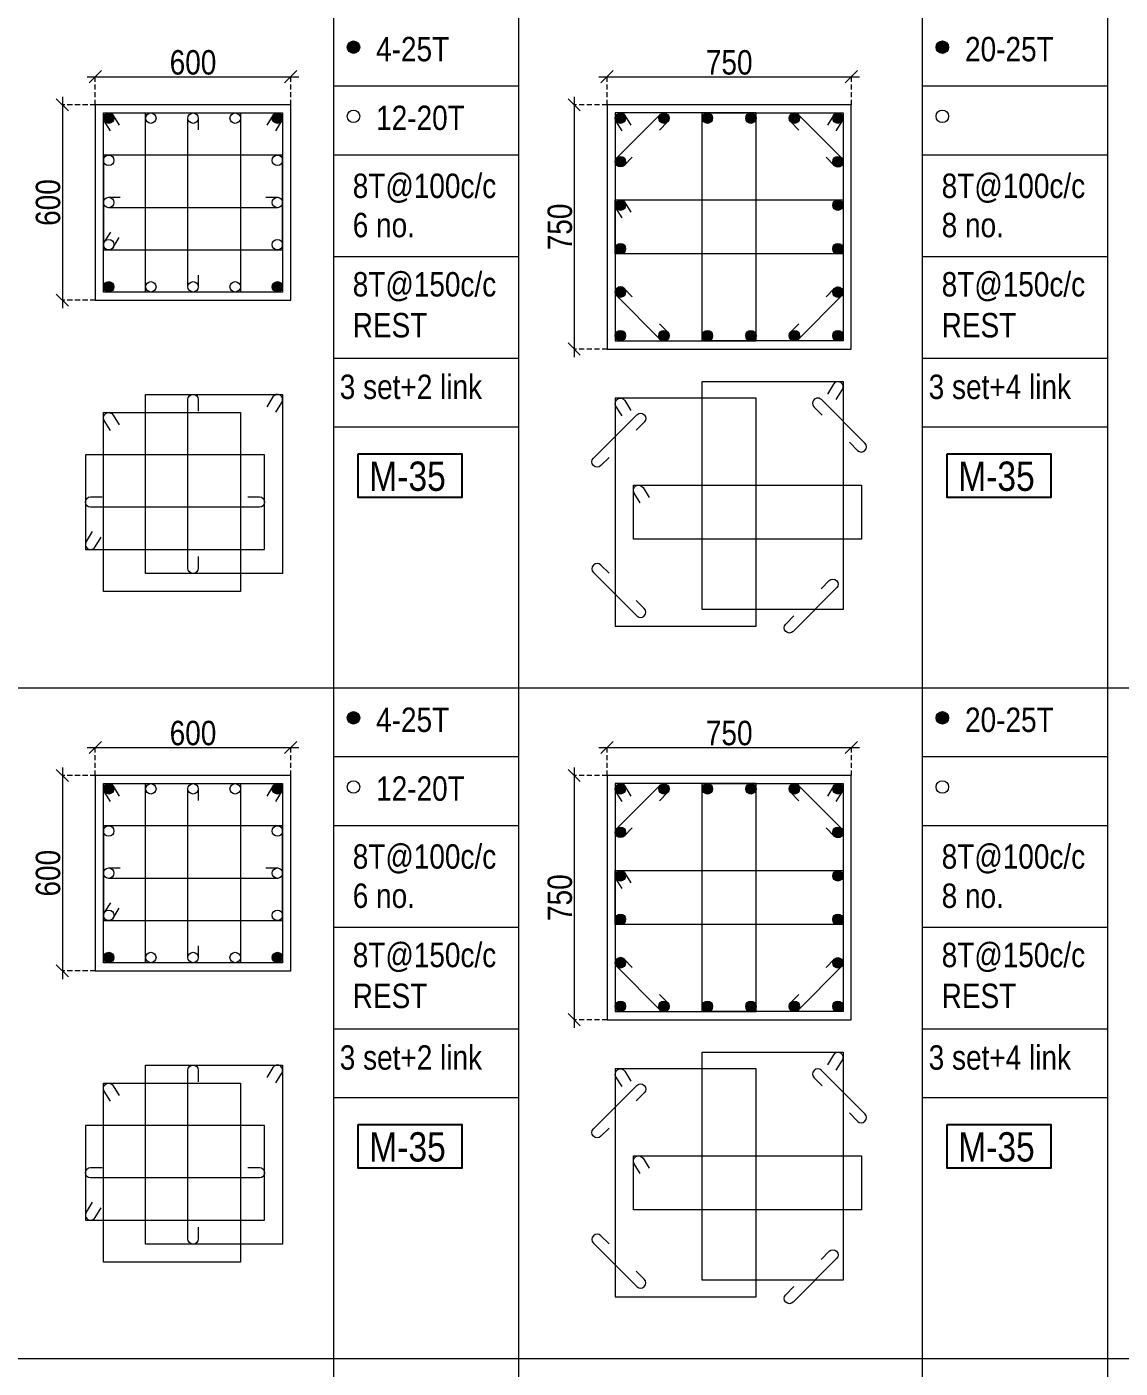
# Model space of a CAD drawing. Header units: millimetres. Extents: x 1112055 to 3390982, y -148532 to 766891.
# Drawn here: x 2640546 to 2653975, y 608104 to 624583 of the extents above; entities that cross this region are included whole.
import ezdxf
from ezdxf.enums import TextEntityAlignment as Align

# ---------------------------------------------------------------- set-up
doc = ezdxf.new("R2010")
doc.units = ezdxf.units.MM
doc.header["$PDMODE"] = 35
doc.header["$PDSIZE"] = -25
doc.linetypes.add('DASHED2', pattern=[0.375, 0.25, -0.125])
doc.linetypes.add('Hidden', pattern=[9.525, 6.35, -3.175])
for name, color, linetype, lineweight in [('B COL. SIZE DIM', 220, 'Continuous', 25), ('B COLSCH', 204, 'Continuous', 20), ('B COLUMN', 1, 'Hidden', 9), ('B STEEL', 34, 'Continuous', 15)]:
    doc.layers.add(name, color=color, linetype=linetype, lineweight=lineweight)
doc.layers.add('B TEXT', color=7, linetype='Continuous')
doc.styles.add('dim inside', font='romans.shx', dxfattribs={"width": 0.8, "height": 125})
doc.styles.add('SWINC', font='swissc.ttf')
doc.dimstyles.new('dim inside', dxfattribs={"dimtxt": 125, "dimasz": 100, "dimexe": 0, "dimexo": 0, "dimgap": 10, "dimtad": 0, "dimdec": 0, "dimzin": 0, "dimdsep": 46, "dimtxsty": 'dim inside', "dimblk": 'SMALL', "dimcen": 0.09, "dimadec": 0, "dimazin": 0, "dimtfac": 1, "dimtdec": 0, "dimtofl": 0, "dimtmove": 0, "dimatfit": 3, "dimfxl": 1, "dimtolj": 1, "dimtzin": 0, "dimarcsym": 2})

# ---------------------------------------------------------------- blocks, each defined once
blk = doc.blocks.new('_Oblique')
at = {"color": 0, "linetype": 'ByBlock', "lineweight": -2}
blk.add_line((-0.5, -0.5), (0.5, 0.5), dxfattribs=at)
blk = doc.blocks.new('*D5351')
at = {"layer": 'B COL. SIZE DIM', "color": 250, "lineweight": 9, "ltscale": 250, "transparency": 16777216}
blk.add_line((2641287, 615730), (2643887, 615730), dxfattribs=at)
at = {"layer": 'B COL. SIZE DIM', "color": 250, "linetype": 'DASHED2', "lineweight": 9, "ltscale": 250, "transparency": 16777216}
for p, q in [((2641387, 615385), (2641387, 615730)), ((2643787, 615385), (2643787, 615730))]:
    blk.add_line(p, q, dxfattribs=at)
at = {"layer": 'Defpoints', "color": 0, "lineweight": 40, "transparency": 16777216}
for p in [(2643787, 615730), (2641387, 615385), (2643787, 615385)]:
    blk.add_point(p, dxfattribs=at)
at = {"layer": 'B COL. SIZE DIM', "color": 250, "lineweight": 9, "transparency": 16777216, "xscale": 150, "yscale": 150, "zscale": 150, "rotation": 180}
blk.add_blockref('_Oblique', (2641387, 615730), dxfattribs=at)
at = {"layer": 'B COL. SIZE DIM', "color": 250, "lineweight": 9, "transparency": 16777216, "xscale": 150, "yscale": 150, "zscale": 150}
blk.add_blockref('_Oblique', (2643787, 615730), dxfattribs=at)
at = {"layer": 'B COL. SIZE DIM', "color": 6, "transparency": 16777216, "insert": (2642587, 615905), "char_height": 300, "attachment_point": 5, "style": 'SWINC'}
blk.add_mtext('\\A1;600', dxfattribs=at)
blk = doc.blocks.new('*D5352')
at = {"layer": 'B COL. SIZE DIM', "color": 250, "lineweight": 9, "ltscale": 250, "transparency": 16777216}
blk.add_line((2640983, 615485), (2640983, 612885), dxfattribs=at)
at = {"layer": 'B COL. SIZE DIM', "color": 250, "linetype": 'DASHED2', "lineweight": 9, "ltscale": 250, "transparency": 16777216}
for p, q in [((2641387, 615385), (2640983, 615385)), ((2641387, 612985), (2640983, 612985))]:
    blk.add_line(p, q, dxfattribs=at)
at = {"layer": 'Defpoints', "color": 0, "lineweight": 40, "transparency": 16777216}
for p in [(2641387, 615385), (2640983, 612985), (2641387, 612985)]:
    blk.add_point(p, dxfattribs=at)
at = {"layer": 'B COL. SIZE DIM', "color": 250, "lineweight": 9, "transparency": 16777216, "xscale": 150, "yscale": 150, "zscale": 150}
for p, rotation in [((2640983, 615385), 90), ((2640983, 612985), 270)]:
    blk.add_blockref('_Oblique', p, dxfattribs=dict(at, rotation=rotation))
at = {"layer": 'B COL. SIZE DIM', "color": 6, "transparency": 16777216, "insert": (2640808, 614185), "char_height": 300, "attachment_point": 5, "rotation": 90, "style": 'SWINC'}
blk.add_mtext('\\A1;600', dxfattribs=at)
blk = doc.blocks.new('*D5353')
at = {"layer": 'B COL. SIZE DIM', "color": 250, "lineweight": 9, "ltscale": 250, "transparency": 16777216}
blk.add_line((2641287, 623970), (2643887, 623970), dxfattribs=at)
at = {"layer": 'B COL. SIZE DIM', "color": 250, "linetype": 'DASHED2', "lineweight": 9, "ltscale": 250, "transparency": 16777216}
for p, q in [((2641387, 623625), (2641387, 623970)), ((2643787, 623625), (2643787, 623970))]:
    blk.add_line(p, q, dxfattribs=at)
at = {"layer": 'Defpoints', "color": 0, "lineweight": 40, "transparency": 16777216}
for p in [(2643787, 623970), (2641387, 623625), (2643787, 623625)]:
    blk.add_point(p, dxfattribs=at)
at = {"layer": 'B COL. SIZE DIM', "color": 250, "lineweight": 9, "transparency": 16777216, "xscale": 150, "yscale": 150, "zscale": 150, "rotation": 180}
blk.add_blockref('_Oblique', (2641387, 623970), dxfattribs=at)
at = {"layer": 'B COL. SIZE DIM', "color": 250, "lineweight": 9, "transparency": 16777216, "xscale": 150, "yscale": 150, "zscale": 150}
blk.add_blockref('_Oblique', (2643787, 623970), dxfattribs=at)
at = {"layer": 'B COL. SIZE DIM', "color": 6, "transparency": 16777216, "insert": (2642587, 624145), "char_height": 300, "attachment_point": 5, "style": 'SWINC'}
blk.add_mtext('\\A1;600', dxfattribs=at)
blk = doc.blocks.new('*D5354')
at = {"layer": 'B COL. SIZE DIM', "color": 250, "lineweight": 9, "ltscale": 250, "transparency": 16777216}
blk.add_line((2640983, 623725), (2640983, 621125), dxfattribs=at)
at = {"layer": 'B COL. SIZE DIM', "color": 250, "linetype": 'DASHED2', "lineweight": 9, "ltscale": 250, "transparency": 16777216}
for p, q in [((2641387, 623625), (2640983, 623625)), ((2641387, 621225), (2640983, 621225))]:
    blk.add_line(p, q, dxfattribs=at)
at = {"layer": 'Defpoints', "color": 0, "lineweight": 40, "transparency": 16777216}
for p in [(2641387, 623625), (2640983, 621225), (2641387, 621225)]:
    blk.add_point(p, dxfattribs=at)
at = {"layer": 'B COL. SIZE DIM', "color": 250, "lineweight": 9, "transparency": 16777216, "xscale": 150, "yscale": 150, "zscale": 150}
for p, rotation in [((2640983, 623625), 90), ((2640983, 621225), 270)]:
    blk.add_blockref('_Oblique', p, dxfattribs=dict(at, rotation=rotation))
at = {"layer": 'B COL. SIZE DIM', "color": 6, "transparency": 16777216, "insert": (2640808, 622425), "char_height": 300, "attachment_point": 5, "rotation": 90, "style": 'SWINC'}
blk.add_mtext('\\A1;600', dxfattribs=at)
blk = doc.blocks.new('*D5363')
at = {"layer": 'B COL. SIZE DIM', "color": 250, "lineweight": 9, "ltscale": 250, "transparency": 16777216}
blk.add_line((2647573, 615730), (2650773, 615730), dxfattribs=at)
at = {"layer": 'B COL. SIZE DIM', "color": 250, "linetype": 'DASHED2', "lineweight": 9, "ltscale": 250, "transparency": 16777216}
for p, q in [((2647673, 615385), (2647673, 615730)), ((2650673, 615385), (2650673, 615730))]:
    blk.add_line(p, q, dxfattribs=at)
at = {"layer": 'Defpoints', "color": 0, "lineweight": 40, "transparency": 16777216}
for p in [(2650673, 615730), (2647673, 615385), (2650673, 615385)]:
    blk.add_point(p, dxfattribs=at)
at = {"layer": 'B COL. SIZE DIM', "color": 250, "lineweight": 9, "transparency": 16777216, "xscale": 150, "yscale": 150, "zscale": 150, "rotation": 180}
blk.add_blockref('_Oblique', (2647673, 615730), dxfattribs=at)
at = {"layer": 'B COL. SIZE DIM', "color": 250, "lineweight": 9, "transparency": 16777216, "xscale": 150, "yscale": 150, "zscale": 150}
blk.add_blockref('_Oblique', (2650673, 615730), dxfattribs=at)
at = {"layer": 'B COL. SIZE DIM', "color": 6, "transparency": 16777216, "insert": (2649173, 615905), "char_height": 300, "attachment_point": 5, "style": 'SWINC'}
blk.add_mtext('\\A1;750', dxfattribs=at)
blk = doc.blocks.new('*D5364')
at = {"layer": 'B COL. SIZE DIM', "color": 250, "lineweight": 9, "ltscale": 250, "transparency": 16777216}
blk.add_line((2647269, 615485), (2647269, 612285), dxfattribs=at)
at = {"layer": 'B COL. SIZE DIM', "color": 250, "linetype": 'DASHED2', "lineweight": 9, "ltscale": 250, "transparency": 16777216}
for p, q in [((2647673, 615385), (2647269, 615385)), ((2647673, 612385), (2647269, 612385))]:
    blk.add_line(p, q, dxfattribs=at)
at = {"layer": 'Defpoints', "color": 0, "lineweight": 40, "transparency": 16777216}
for p in [(2647673, 615385), (2647269, 612385), (2647673, 612385)]:
    blk.add_point(p, dxfattribs=at)
at = {"layer": 'B COL. SIZE DIM', "color": 250, "lineweight": 9, "transparency": 16777216, "xscale": 150, "yscale": 150, "zscale": 150}
for p, rotation in [((2647269, 615385), 90), ((2647269, 612385), 270)]:
    blk.add_blockref('_Oblique', p, dxfattribs=dict(at, rotation=rotation))
at = {"layer": 'B COL. SIZE DIM', "color": 6, "transparency": 16777216, "insert": (2647094, 613885), "char_height": 300, "attachment_point": 5, "rotation": 90, "style": 'SWINC'}
blk.add_mtext('\\A1;750', dxfattribs=at)
blk = doc.blocks.new('*D5365')
at = {"layer": 'B COL. SIZE DIM', "color": 250, "lineweight": 9, "ltscale": 250, "transparency": 16777216}
blk.add_line((2647573, 623970), (2650773, 623970), dxfattribs=at)
at = {"layer": 'B COL. SIZE DIM', "color": 250, "linetype": 'DASHED2', "lineweight": 9, "ltscale": 250, "transparency": 16777216}
for p, q in [((2647673, 623625), (2647673, 623970)), ((2650673, 623625), (2650673, 623970))]:
    blk.add_line(p, q, dxfattribs=at)
at = {"layer": 'Defpoints', "color": 0, "lineweight": 40, "transparency": 16777216}
for p in [(2650673, 623970), (2647673, 623625), (2650673, 623625)]:
    blk.add_point(p, dxfattribs=at)
at = {"layer": 'B COL. SIZE DIM', "color": 250, "lineweight": 9, "transparency": 16777216, "xscale": 150, "yscale": 150, "zscale": 150, "rotation": 180}
blk.add_blockref('_Oblique', (2647673, 623970), dxfattribs=at)
at = {"layer": 'B COL. SIZE DIM', "color": 250, "lineweight": 9, "transparency": 16777216, "xscale": 150, "yscale": 150, "zscale": 150}
blk.add_blockref('_Oblique', (2650673, 623970), dxfattribs=at)
at = {"layer": 'B COL. SIZE DIM', "color": 6, "transparency": 16777216, "insert": (2649173, 624145), "char_height": 300, "attachment_point": 5, "style": 'SWINC'}
blk.add_mtext('\\A1;750', dxfattribs=at)
blk = doc.blocks.new('*D5366')
at = {"layer": 'B COL. SIZE DIM', "color": 250, "lineweight": 9, "ltscale": 250, "transparency": 16777216}
blk.add_line((2647269, 623725), (2647269, 620525), dxfattribs=at)
at = {"layer": 'B COL. SIZE DIM', "color": 250, "linetype": 'DASHED2', "lineweight": 9, "ltscale": 250, "transparency": 16777216}
for p, q in [((2647673, 623625), (2647269, 623625)), ((2647673, 620625), (2647269, 620625))]:
    blk.add_line(p, q, dxfattribs=at)
at = {"layer": 'Defpoints', "color": 0, "lineweight": 40, "transparency": 16777216}
for p in [(2647673, 623625), (2647269, 620625), (2647673, 620625)]:
    blk.add_point(p, dxfattribs=at)
at = {"layer": 'B COL. SIZE DIM', "color": 250, "lineweight": 9, "transparency": 16777216, "xscale": 150, "yscale": 150, "zscale": 150}
for p, rotation in [((2647269, 623625), 90), ((2647269, 620625), 270)]:
    blk.add_blockref('_Oblique', p, dxfattribs=dict(at, rotation=rotation))
at = {"layer": 'B COL. SIZE DIM', "color": 6, "transparency": 16777216, "insert": (2647094, 622125), "char_height": 300, "attachment_point": 5, "rotation": 90, "style": 'SWINC'}
blk.add_mtext('\\A1;750', dxfattribs=at)

msp = doc.modelspace()

# ---------------------------------------------------------------- hatches: boundary and pattern name
at = {"layer": 'B STEEL', "lineweight": 9, "ltscale": 0.5}
h = msp.add_hatch(color=34, dxfattribs=at)
edge = h.paths.add_edge_path()
edge.add_arc((2644557.5, 624334.4), 76.8, 0, 360)
h = msp.add_hatch(color=34, dxfattribs=at)
edge = h.paths.add_edge_path()
edge.add_arc((2651791, 624334.4), 76.8, 0, 360)
h = msp.add_hatch(color=34, dxfattribs=at)
edge = h.paths.add_edge_path()
edge.add_arc((2641551.3, 623461.2), 64, 0, 360)
h = msp.add_hatch(color=34, dxfattribs=at)
edge = h.paths.add_edge_path()
edge.add_arc((2643623.3, 623461.2), 64, 180, 540, ccw=False)
h = msp.add_hatch(color=34, dxfattribs=at)
edge = h.paths.add_edge_path()
edge.add_arc((2647836.7, 623461.2), 64, 0, 360)
at = {"layer": 'B STEEL'}
h = msp.add_hatch(color=34, dxfattribs=at)
edge = h.paths.add_edge_path()
edge.add_arc((2648371.1, 623461.2), 64, 0, 360)
h = msp.add_hatch(color=34, dxfattribs=at)
edge = h.paths.add_edge_path()
edge.add_arc((2648905.4, 623461.2), 64, 0, 360)
h = msp.add_hatch(color=34, dxfattribs=at)
edge = h.paths.add_edge_path()
edge.add_arc((2649439.8, 623461.2), 64, 0, 360)
h = msp.add_hatch(color=34, dxfattribs=at)
edge = h.paths.add_edge_path()
edge.add_arc((2649974.2, 623461.2), 64, 0, 360)
at = {"layer": 'B STEEL', "lineweight": 9, "ltscale": 0.5}
h = msp.add_hatch(color=34, dxfattribs=at)
edge = h.paths.add_edge_path()
edge.add_arc((2650508.6, 623461.2), 64, 180, 540, ccw=False)
at = {"layer": 'B STEEL'}
h = msp.add_hatch(color=34, dxfattribs=at)
edge = h.paths.add_edge_path()
edge.add_arc((2647836.7, 622926.8), 64, 0, 360)
h = msp.add_hatch(color=34, dxfattribs=at)
edge = h.paths.add_edge_path()
edge.add_arc((2650508.6, 622926.8), 64, 0, 360)
h = msp.add_hatch(color=34, dxfattribs=at)
edge = h.paths.add_edge_path()
edge.add_arc((2647836.7, 622392.4), 64, 0, 360)
h = msp.add_hatch(color=34, dxfattribs=at)
edge = h.paths.add_edge_path()
edge.add_arc((2650508.6, 622392.4), 64, 0, 360)
h = msp.add_hatch(color=34, dxfattribs=at)
edge = h.paths.add_edge_path()
edge.add_arc((2647836.7, 621858), 64, 0, 360)
h = msp.add_hatch(color=34, dxfattribs=at)
edge = h.paths.add_edge_path()
edge.add_arc((2650508.6, 621858), 64, 0, 360)
at = {"layer": 'B STEEL', "lineweight": 9, "ltscale": 0.5}
h = msp.add_hatch(color=34, dxfattribs=at)
edge = h.paths.add_edge_path()
edge.add_arc((2641551.3, 621389.2), 64, 0, 360, ccw=False)
h = msp.add_hatch(color=34, dxfattribs=at)
edge = h.paths.add_edge_path()
edge.add_arc((2643623.3, 621389.2), 64, -180, 180)
at = {"layer": 'B STEEL'}
h = msp.add_hatch(color=34, dxfattribs=at)
edge = h.paths.add_edge_path()
edge.add_arc((2647836.7, 621323.6), 64, 0, 360)
h = msp.add_hatch(color=34, dxfattribs=at)
edge = h.paths.add_edge_path()
edge.add_arc((2650508.6, 621323.6), 64, 0, 360)
at = {"layer": 'B STEEL', "lineweight": 9, "ltscale": 0.5}
h = msp.add_hatch(color=34, dxfattribs=at)
edge = h.paths.add_edge_path()
edge.add_arc((2647836.7, 620789.2), 64, 0, 360, ccw=False)
at = {"layer": 'B STEEL'}
h = msp.add_hatch(color=34, dxfattribs=at)
edge = h.paths.add_edge_path()
edge.add_arc((2648371.1, 620789.2), 64, 0, 360)
h = msp.add_hatch(color=34, dxfattribs=at)
edge = h.paths.add_edge_path()
edge.add_arc((2648905.4, 620789.2), 64, 0, 360)
h = msp.add_hatch(color=34, dxfattribs=at)
edge = h.paths.add_edge_path()
edge.add_arc((2649439.8, 620789.2), 64, 0, 360)
h = msp.add_hatch(color=34, dxfattribs=at)
edge = h.paths.add_edge_path()
edge.add_arc((2649974.2, 620789.2), 64, 0, 360)
at = {"layer": 'B STEEL', "lineweight": 9, "ltscale": 0.5}
h = msp.add_hatch(color=34, dxfattribs=at)
edge = h.paths.add_edge_path()
edge.add_arc((2650508.6, 620789.2), 64, -180, 180)
h = msp.add_hatch(color=34, dxfattribs=at)
edge = h.paths.add_edge_path()
edge.add_arc((2644557.5, 616094.5), 76.8, 0, 360)
h = msp.add_hatch(color=34, dxfattribs=at)
edge = h.paths.add_edge_path()
edge.add_arc((2651791, 616094.5), 76.8, 0, 360)
h = msp.add_hatch(color=34, dxfattribs=at)
edge = h.paths.add_edge_path()
edge.add_arc((2641551.3, 615221.3), 64, 0, 360)
h = msp.add_hatch(color=34, dxfattribs=at)
edge = h.paths.add_edge_path()
edge.add_arc((2643623.3, 615221.3), 64, 180, 540, ccw=False)
h = msp.add_hatch(color=34, dxfattribs=at)
edge = h.paths.add_edge_path()
edge.add_arc((2647836.7, 615221.3), 64, 0, 360)
at = {"layer": 'B STEEL'}
h = msp.add_hatch(color=34, dxfattribs=at)
edge = h.paths.add_edge_path()
edge.add_arc((2648371.1, 615221.3), 64, 0, 360)
h = msp.add_hatch(color=34, dxfattribs=at)
edge = h.paths.add_edge_path()
edge.add_arc((2648905.4, 615221.3), 64, 0, 360)
h = msp.add_hatch(color=34, dxfattribs=at)
edge = h.paths.add_edge_path()
edge.add_arc((2649439.8, 615221.3), 64, 0, 360)
h = msp.add_hatch(color=34, dxfattribs=at)
edge = h.paths.add_edge_path()
edge.add_arc((2649974.2, 615221.3), 64, 0, 360)
at = {"layer": 'B STEEL', "lineweight": 9, "ltscale": 0.5}
h = msp.add_hatch(color=34, dxfattribs=at)
edge = h.paths.add_edge_path()
edge.add_arc((2650508.6, 615221.3), 64, 180, 540, ccw=False)
at = {"layer": 'B STEEL'}
h = msp.add_hatch(color=34, dxfattribs=at)
edge = h.paths.add_edge_path()
edge.add_arc((2647836.7, 614687), 64, 0, 360)
h = msp.add_hatch(color=34, dxfattribs=at)
edge = h.paths.add_edge_path()
edge.add_arc((2650508.6, 614687), 64, 0, 360)
h = msp.add_hatch(color=34, dxfattribs=at)
edge = h.paths.add_edge_path()
edge.add_arc((2647836.7, 614152.6), 64, 0, 360)
h = msp.add_hatch(color=34, dxfattribs=at)
edge = h.paths.add_edge_path()
edge.add_arc((2650508.6, 614152.6), 64, 0, 360)
h = msp.add_hatch(color=34, dxfattribs=at)
edge = h.paths.add_edge_path()
edge.add_arc((2647836.7, 613618.2), 64, 0, 360)
h = msp.add_hatch(color=34, dxfattribs=at)
edge = h.paths.add_edge_path()
edge.add_arc((2650508.6, 613618.2), 64, 0, 360)
at = {"layer": 'B STEEL', "lineweight": 9, "ltscale": 0.5}
h = msp.add_hatch(color=34, dxfattribs=at)
edge = h.paths.add_edge_path()
edge.add_arc((2641551.3, 613149.4), 64, 0, 360, ccw=False)
h = msp.add_hatch(color=34, dxfattribs=at)
edge = h.paths.add_edge_path()
edge.add_arc((2643623.3, 613149.4), 64, -180, 180)
at = {"layer": 'B STEEL'}
h = msp.add_hatch(color=34, dxfattribs=at)
edge = h.paths.add_edge_path()
edge.add_arc((2647836.7, 613083.8), 64, 0, 360)
h = msp.add_hatch(color=34, dxfattribs=at)
edge = h.paths.add_edge_path()
edge.add_arc((2650508.6, 613083.8), 64, 0, 360)
at = {"layer": 'B STEEL', "lineweight": 9, "ltscale": 0.5}
h = msp.add_hatch(color=34, dxfattribs=at)
edge = h.paths.add_edge_path()
edge.add_arc((2647836.7, 612549.4), 64, 0, 360, ccw=False)
at = {"layer": 'B STEEL'}
h = msp.add_hatch(color=34, dxfattribs=at)
edge = h.paths.add_edge_path()
edge.add_arc((2648371.1, 612549.4), 64, 0, 360)
h = msp.add_hatch(color=34, dxfattribs=at)
edge = h.paths.add_edge_path()
edge.add_arc((2648905.4, 612549.4), 64, 0, 360)
h = msp.add_hatch(color=34, dxfattribs=at)
edge = h.paths.add_edge_path()
edge.add_arc((2649439.8, 612549.4), 64, 0, 360)
h = msp.add_hatch(color=34, dxfattribs=at)
edge = h.paths.add_edge_path()
edge.add_arc((2649974.2, 612549.4), 64, 0, 360)
at = {"layer": 'B STEEL', "lineweight": 9, "ltscale": 0.5}
h = msp.add_hatch(color=34, dxfattribs=at)
edge = h.paths.add_edge_path()
edge.add_arc((2650508.6, 612549.4), 64, -180, 180)

# ---------------------------------------------------------------- linework, layer by layer
at = {"layer": 'B COLSCH', "color": 250, "lineweight": 0}
for p, q in [((2644311.2, 649422.2), (2644311.2, 583503.5)), ((2646585.6, 649422.2), (2646585.6, 574628.3)), ((2653819.1, 649422.2), (2653819.1, 574628.3)), ((2651544.7, 641182.4), (2651544.7, 583503.5)), ((2644311.2, 623857.7), (2646585.6, 623857.7)), ((2651544.7, 623857.7), (2653819.1, 623857.7)), ((2644311.2, 623012.7), (2646585.6, 623012.7)), ((2651544.7, 623012.7), (2653819.1, 623012.7)), ((2644311.2, 621762.9), (2646585.6, 621762.9)), ((2651544.7, 621762.9), (2653819.1, 621762.9)), ((2644311.2, 620513.1), (2646585.6, 620513.1)), ((2651544.7, 620513.1), (2653819.1, 620513.1)), ((2644311.2, 619668.2), (2646585.6, 619668.2)), ((2651544.7, 619668.2), (2653819.1, 619668.2)), ((2487307.1, 616462.8), (2667535.6, 616462.8)), ((2644311.2, 615617.8), (2646585.6, 615617.8)), ((2651544.7, 615617.8), (2653819.1, 615617.8)), ((2644311.2, 614772.8), (2646585.6, 614772.8)), ((2651544.7, 614772.8), (2653819.1, 614772.8)), ((2644311.2, 613523.1), (2646585.6, 613523.1)), ((2651544.7, 613523.1), (2653819.1, 613523.1)), ((2644311.2, 612273.3), (2646585.6, 612273.3)), ((2651544.7, 612273.3), (2653819.1, 612273.3)), ((2644311.2, 611428.3), (2646585.6, 611428.3)), ((2651544.7, 611428.3), (2653819.1, 611428.3)), ((2487307.1, 608223), (2667535.6, 608223))]:
    msp.add_line(p, q, dxfattribs=at)
at = {"layer": 'B COLUMN', "color": 1, "linetype": 'ByBlock', "lineweight": 20}
for points in [[(2641387.3, 621225.2), (2643787.3, 621225.2), (2643787.3, 623625.2), (2641387.3, 623625.2)], [(2647672.6, 620625.2), (2650672.6, 620625.2), (2650672.6, 623625.2), (2647672.6, 623625.2)], [(2641387.3, 612985.4), (2643787.3, 612985.4), (2643787.3, 615385.4), (2641387.3, 615385.4)], [(2647672.6, 612385.4), (2650672.6, 612385.4), (2650672.6, 615385.4), (2647672.6, 615385.4)]]:
    msp.add_lwpolyline(points, close=True, dxfattribs=at)
at = {"layer": 'B STEEL', "color": 34, "lineweight": 9, "ltscale": 0.5}
for points in [[(2641571.6, 623306.2), (2641496.8, 623427.6, -1), (2641605.8, 623494.7), (2641680.6, 623373.3)], [(2642651.3, 621531.9), (2642651.3, 621389.2, -1), (2642523.3, 621389.2), (2642523.3, 623461.2, -1), (2642651.3, 623461.2), (2642651.3, 623318.5)], [(2643603, 623306.2), (2643677.8, 623427.6, 1), (2643568.8, 623494.7), (2643494, 623373.3)], [(2647856.9, 623306.2), (2647782.1, 623427.6, -1), (2647891.2, 623494.7), (2647965.9, 623373.3)], [(2647982.8, 622982.4), (2647881.9, 622881.5, -1), (2647791.4, 622972.1), (2648325.8, 623506.5, -1), (2648416.3, 623415.9), (2648315.5, 623315.1)], [(2650362.5, 622982.4), (2650463.4, 622881.5, 1), (2650553.9, 622972.1), (2650019.5, 623506.5, 1), (2649929, 623415.9), (2650029.8, 623315.1)], [(2650488.4, 623306.2), (2650563.1, 623427.6, 1), (2650454.1, 623494.7), (2650379.3, 623373.3)], [(2643480.6, 622489.2), (2643623.3, 622489.2, -1), (2643623.3, 622361.2), (2641551.3, 622361.2, -1), (2641551.3, 622489.2), (2641694, 622489.2)], [(2647856.9, 622237.4), (2647782.1, 622358.8, -1), (2647891.2, 622426), (2647965.9, 622304.5)], [(2641571.6, 622062.3), (2641496.8, 621940.8, 1), (2641605.8, 621873.7), (2641680.6, 621995.1)], [(2647982.8, 621268), (2647881.9, 621368.9, 1), (2647791.4, 621278.4), (2648325.8, 620744, 1), (2648416.3, 620834.5), (2648315.5, 620935.4)], [(2650362.5, 621268), (2650463.4, 621368.9, -1), (2650553.9, 621278.4), (2650019.5, 620744, -1), (2649929, 620834.5), (2650029.8, 620935.4)], [(2650488.4, 620005), (2650563.1, 620126.4, 1), (2650454.1, 620193.5), (2650379.3, 620072.1)], [(2642651.3, 618074.1), (2642651.3, 617931.5, -1), (2642523.3, 617931.5), (2642523.3, 620003.4, -1), (2642651.3, 620003.4), (2642651.3, 619860.8)], [(2643603, 619848.4), (2643677.8, 619969.9, 1), (2643568.8, 620037), (2643494, 619915.5)], [(2647856.9, 619802.6), (2647782.1, 619924.1, -1), (2647891.2, 619991.2), (2647965.9, 619869.7)], [(2650648.4, 619478.8), (2650749.3, 619378, 1), (2650839.8, 619468.5), (2650305.4, 620002.9, 1), (2650214.9, 619912.3), (2650315.8, 619811.5)], [(2641571.6, 619625.3), (2641496.8, 619746.8, -1), (2641605.8, 619813.9), (2641680.6, 619692.4)], [(2647696.8, 619294.2), (2647596, 619193.4, -1), (2647505.4, 619283.9), (2648039.8, 619818.3, -1), (2648130.4, 619727.8), (2648029.5, 619626.9)], [(2648080.1, 618733.8), (2648005.3, 618855.3, -1), (2648114.3, 618922.4), (2648189.1, 618800.9)], [(2643259.4, 618808.4), (2643402, 618808.4, -1), (2643402, 618680.3), (2641330, 618680.3, -1), (2641330, 618808.4), (2641472.7, 618808.4)], [(2641350.3, 618381.4), (2641275.5, 618259.9, 1), (2641384.6, 618192.8), (2641459.3, 618314.3)], [(2647696.8, 617869.9), (2647596, 617970.8, 1), (2647505.4, 617880.3), (2648039.8, 617345.9, 1), (2648130.4, 617436.4), (2648029.5, 617537.3)], [(2650301, 617678.8), (2650401.9, 617779.7, -1), (2650492.4, 617689.2), (2649958, 617154.8, -1), (2649867.5, 617245.3), (2649968.3, 617346.2)], [(2641571.6, 615066.3), (2641496.8, 615187.8, -1), (2641605.8, 615254.9), (2641680.6, 615133.4)], [(2642651.3, 613292), (2642651.3, 613149.4, -1), (2642523.3, 613149.4), (2642523.3, 615221.3, -1), (2642651.3, 615221.3), (2642651.3, 615078.7)], [(2643603, 615066.3), (2643677.8, 615187.8, 1), (2643568.8, 615254.9), (2643494, 615133.4)], [(2647856.9, 615066.3), (2647782.1, 615187.8, -1), (2647891.2, 615254.9), (2647965.9, 615133.4)], [(2647982.8, 614742.5), (2647881.9, 614641.7, -1), (2647791.4, 614732.2), (2648325.8, 615266.6, -1), (2648416.3, 615176.1), (2648315.5, 615075.2)], [(2650362.5, 614742.5), (2650463.4, 614641.7, 1), (2650553.9, 614732.2), (2650019.5, 615266.6, 1), (2649929, 615176.1), (2650029.8, 615075.2)], [(2650488.4, 615066.3), (2650563.1, 615187.8, 1), (2650454.1, 615254.9), (2650379.3, 615133.4)], [(2643480.6, 614249.4), (2643623.3, 614249.4, -1), (2643623.3, 614121.3), (2641551.3, 614121.3, -1), (2641551.3, 614249.4), (2641694, 614249.4)], [(2647856.9, 613997.5), (2647782.1, 614119, -1), (2647891.2, 614186.1), (2647965.9, 614064.6)], [(2641571.6, 613822.4), (2641496.8, 613700.9, 1), (2641605.8, 613633.8), (2641680.6, 613755.3)], [(2647982.8, 613028.2), (2647881.9, 613129, 1), (2647791.4, 613038.5), (2648325.8, 612504.1, 1), (2648416.3, 612594.7), (2648315.5, 612695.5)], [(2650362.5, 613028.2), (2650463.4, 613129, -1), (2650553.9, 613038.5), (2650019.5, 612504.1, -1), (2649929, 612594.7), (2650029.8, 612695.5)], [(2650488.4, 611765.1), (2650563.1, 611886.6, 1), (2650454.1, 611953.7), (2650379.3, 611832.2)], [(2642651.3, 609834.3), (2642651.3, 609691.6, -1), (2642523.3, 609691.6), (2642523.3, 611763.6, -1), (2642651.3, 611763.6), (2642651.3, 611620.9)], [(2643603, 611608.5), (2643677.8, 611730, 1), (2643568.8, 611797.1), (2643494, 611675.6)], [(2647856.9, 611562.7), (2647782.1, 611684.2, -1), (2647891.2, 611751.3), (2647965.9, 611629.8)], [(2650648.4, 611239), (2650749.3, 611138.1, 1), (2650839.8, 611228.6), (2650305.4, 611763, 1), (2650214.9, 611672.5), (2650315.8, 611571.6)], [(2641571.6, 611385.5), (2641496.8, 611506.9, -1), (2641605.8, 611574.1), (2641680.6, 611452.6)], [(2647696.8, 611054.4), (2647596, 610953.5, -1), (2647505.4, 611044.1), (2648039.8, 611578.5, -1), (2648130.4, 611487.9), (2648029.5, 611387.1)], [(2648080.1, 610493.9), (2648005.3, 610615.4, -1), (2648114.3, 610682.5), (2648189.1, 610561.1)], [(2643259.4, 610568.5), (2643402, 610568.5, -1), (2643402, 610440.5), (2641330, 610440.5, -1), (2641330, 610568.5), (2641472.7, 610568.5)], [(2641350.3, 610141.6), (2641275.5, 610020.1, 1), (2641384.6, 609953), (2641459.3, 610074.5)], [(2647696.8, 609630.1), (2647596, 609731, 1), (2647505.4, 609640.4), (2648039.8, 609106, 1), (2648130.4, 609196.6), (2648029.5, 609297.4)], [(2650301, 609439), (2650401.9, 609539.9, -1), (2650492.4, 609449.3), (2649958, 608914.9, -1), (2649867.5, 609005.5), (2649968.3, 609106.3)]]:
    msp.add_lwpolyline(points, format="xyb", dxfattribs=at)
for points in [[(2643169.3, 623525.2), (2643169.3, 621325.2), (2641487.3, 621325.2), (2641487.3, 623525.2)], [(2643687.3, 623525.2), (2643687.3, 621325.2), (2642005.3, 621325.2), (2642005.3, 623525.2)], [(2647772.6, 620725.2), (2649503.9, 620725.2), (2649503.9, 623525.2), (2647772.6, 623525.2)], [(2650572.6, 620725.2), (2648841.4, 620725.2), (2648841.4, 623525.2), (2650572.6, 623525.2)], [(2641487.3, 621843.2), (2643687.3, 621843.2), (2643687.3, 623007.2), (2641487.3, 623007.2)], [(2647772.6, 622456.4), (2650572.6, 622456.4), (2650572.6, 621794), (2647772.6, 621794)], [(2650572.6, 617424), (2648841.4, 617424), (2648841.4, 620224), (2650572.6, 620224)], [(2643687.3, 620067.4), (2643687.3, 617867.4), (2642005.3, 617867.4), (2642005.3, 620067.4)], [(2647772.6, 617221.6), (2649503.9, 617221.6), (2649503.9, 620021.6), (2647772.6, 620021.6)], [(2643169.3, 619844.4), (2643169.3, 617644.4), (2641487.3, 617644.4), (2641487.3, 619844.4)], [(2641266, 618162.3), (2643466, 618162.3), (2643466, 619326.4), (2641266, 619326.4)], [(2647995.8, 618952.8), (2650795.8, 618952.8), (2650795.8, 618290.4), (2647995.8, 618290.4)], [(2643169.3, 615285.4), (2643169.3, 613085.4), (2641487.3, 613085.4), (2641487.3, 615285.4)], [(2643687.3, 615285.4), (2643687.3, 613085.4), (2642005.3, 613085.4), (2642005.3, 615285.4)], [(2647772.6, 612485.4), (2649503.9, 612485.4), (2649503.9, 615285.4), (2647772.6, 615285.4)], [(2650572.6, 612485.4), (2648841.4, 612485.4), (2648841.4, 615285.4), (2650572.6, 615285.4)], [(2641487.3, 613603.4), (2643687.3, 613603.4), (2643687.3, 614767.4), (2641487.3, 614767.4)], [(2647772.6, 614216.6), (2650572.6, 614216.6), (2650572.6, 613554.1), (2647772.6, 613554.1)], [(2650572.6, 609184.2), (2648841.4, 609184.2), (2648841.4, 611984.2), (2650572.6, 611984.2)], [(2643687.3, 611827.6), (2643687.3, 609627.6), (2642005.3, 609627.6), (2642005.3, 611827.6)], [(2647772.6, 608981.8), (2649503.9, 608981.8), (2649503.9, 611781.8), (2647772.6, 611781.8)], [(2643169.3, 611604.5), (2643169.3, 609404.5), (2641487.3, 609404.5), (2641487.3, 611604.5)], [(2641266, 609922.5), (2643466, 609922.5), (2643466, 611086.5), (2641266, 611086.5)], [(2647995.8, 610713), (2650795.8, 610713), (2650795.8, 610050.6), (2647995.8, 610050.6)]]:
    msp.add_lwpolyline(points, close=True, dxfattribs=at)
for centre, radius in [((2644557.5, 624334.4), 76.8), ((2651791, 624334.4), 76.8), ((2641551.3, 623461.2), 64), ((2642069.3, 623461.2), 64), ((2642587.3, 623461.2), 64), ((2643105.3, 623461.2), 64), ((2643623.3, 623461.2), 64), ((2644557.5, 623484.1), 76.8), ((2647836.7, 623461.2), 64), ((2648371.1, 623461.2), 64), ((2648905.4, 623461.2), 64), ((2649439.8, 623461.2), 64), ((2649974.2, 623461.2), 64), ((2650508.6, 623461.2), 64), ((2651791, 623484.1), 76.8), ((2641551.3, 622943.2), 64), ((2643623.3, 622943.2), 64), ((2647836.7, 622926.8), 64), ((2650508.6, 622926.8), 64), ((2641551.3, 622425.2), 64), ((2643623.3, 622425.2), 64), ((2647836.7, 622392.4), 64), ((2650508.6, 622392.4), 64), ((2641551.3, 621907.2), 64), ((2643623.3, 621907.2), 64), ((2647836.7, 621858), 64), ((2650508.6, 621858), 64), ((2641551.3, 621389.2), 64), ((2642069.3, 621389.2), 64), ((2642587.3, 621389.2), 64), ((2643105.3, 621389.2), 64), ((2643623.3, 621389.2), 64), ((2647836.7, 621323.6), 64), ((2650508.6, 621323.6), 64), ((2647836.7, 620789.2), 64), ((2648371.1, 620789.2), 64), ((2648905.4, 620789.2), 64), ((2649439.8, 620789.2), 64), ((2649974.2, 620789.2), 64), ((2650508.6, 620789.2), 64), ((2644557.5, 616094.5), 76.8), ((2651791, 616094.5), 76.8), ((2641551.3, 615221.3), 64), ((2642069.3, 615221.3), 64), ((2642587.3, 615221.3), 64), ((2643105.3, 615221.3), 64), ((2643623.3, 615221.3), 64), ((2644557.5, 615244.3), 76.8), ((2647836.7, 615221.3), 64), ((2648371.1, 615221.3), 64), ((2648905.4, 615221.3), 64), ((2649439.8, 615221.3), 64), ((2649974.2, 615221.3), 64), ((2650508.6, 615221.3), 64), ((2651791, 615244.3), 76.8), ((2641551.3, 614703.4), 64), ((2643623.3, 614703.4), 64), ((2647836.7, 614687), 64), ((2650508.6, 614687), 64), ((2641551.3, 614185.4), 64), ((2643623.3, 614185.4), 64), ((2647836.7, 614152.6), 64), ((2650508.6, 614152.6), 64), ((2641551.3, 613667.4), 64), ((2643623.3, 613667.4), 64), ((2647836.7, 613618.2), 64), ((2650508.6, 613618.2), 64), ((2641551.3, 613149.4), 64), ((2642069.3, 613149.4), 64), ((2642587.3, 613149.4), 64), ((2643105.3, 613149.4), 64), ((2643623.3, 613149.4), 64), ((2647836.7, 613083.8), 64), ((2650508.6, 613083.8), 64), ((2647836.7, 612549.4), 64), ((2648371.1, 612549.4), 64), ((2648905.4, 612549.4), 64), ((2649439.8, 612549.4), 64), ((2649974.2, 612549.4), 64), ((2650508.6, 612549.4), 64)]:
    msp.add_circle(centre, radius, dxfattribs=at)
at = {"layer": 'B TEXT', "color": 1}
for points in [[(2644614.8, 619339.1), (2645889.4, 619339.1), (2645889.4, 618801.1), (2644614.8, 618801.1)], [(2651848.4, 619339.1), (2653123, 619339.1), (2653123, 618801.1), (2651848.4, 618801.1)], [(2644614.8, 611099.3), (2645889.4, 611099.3), (2645889.4, 610561.3), (2644614.8, 610561.3)], [(2651848.4, 611099.3), (2653123, 611099.3), (2653123, 610561.3), (2651848.4, 610561.3)]]:
    msp.add_lwpolyline(points, close=True, dxfattribs=at)

# ---------------------------------------------------------------- texts
at = {"layer": 'B TEXT', "style": 'SWINC'}
for s, p in [('4-25T', (2644836, 624159.8)), ('20-25T', (2652069.5, 624159.8)), ('12-20T', (2644836, 623314.8)), ('8T@100c/c', (2644549, 622480)), ('8T@100c/c', (2651782.6, 622480)), ('6 no.', (2644549, 621998.2)), ('8 no.', (2651782.6, 621998.2)), ('8T@150c/c', (2644549, 621270.1)), ('8T@150c/c', (2651782.6, 621270.1)), ('REST', (2644549, 620767.7)), ('REST', (2651782.6, 620767.7)), ('3 set+2 link', (2644389.4, 620010.7)), ('3 set+4 link', (2651622.9, 620010.7)), ('4-25T', (2644836, 615920)), ('20-25T', (2652069.5, 615920)), ('12-20T', (2644836, 615075)), ('8T@100c/c', (2644549, 614240.1)), ('8T@100c/c', (2651782.6, 614240.1)), ('6 no.', (2644549, 613758.4)), ('8 no.', (2651782.6, 613758.4)), ('8T@150c/c', (2644549, 613030.2)), ('8T@150c/c', (2651782.6, 613030.2)), ('REST', (2644549, 612527.9)), ('REST', (2651782.6, 612527.9)), ('3 set+2 link', (2644389.4, 611770.8)), ('3 set+4 link', (2651622.9, 611770.8))]:
    msp.add_text(s, height=300, dxfattribs=at).set_placement(p)
at = {"layer": 'B TEXT', "color": 1, "style": 'SWINC'}
for p in [(2644752.2, 618774.6), (2651985.7, 618774.6), (2644752.2, 610534.8), (2651985.7, 610534.8)]:
    msp.add_text('M-35', height=360, dxfattribs=at).set_placement(p, align=Align.BOTTOM_LEFT)

# ---------------------------------------------------------------- dimensions: what is measured, and where the dimension line sits
at = {"layer": 'B COL. SIZE DIM', "color": 250, "ltscale": 250}
for base, p1, p2, picture, middle in [((2643787.3, 623970.2), (2641387.3, 623625.2), (2643787.3, 623625.2), '*D5353', (2642587.3, 624145.2)), ((2650672.6, 623970.2), (2647672.6, 623625.2), (2650672.6, 623625.2), '*D5365', (2649172.6, 624145.2)), ((2643787.3, 615730.3), (2641387.3, 615385.4), (2643787.3, 615385.4), '*D5351', (2642587.3, 615905.3)), ((2650672.6, 615730.3), (2647672.6, 615385.4), (2650672.6, 615385.4), '*D5363', (2649172.6, 615905.3))]:
    dim = msp.add_linear_dim(base=base, p1=p1, p2=p2, dimstyle='dim inside', override={"dimtxt": 300, "dimasz": 150, "dimgap": 25, "dimtad": 3, "dimlfac": 0.25, "dimtxsty": 'SWINC', "dimblk1": 'Oblique', "dimblk2": 'Oblique', "dimsah": 1, "dimdle": 100, "dimclrd": 250, "dimclre": 250, "dimclrt": 6, "dimfxl": 1000, "dimlwd": 9, "dimlwe": 9}, dxfattribs=at)
    dim.commit()
    dim.dimension.update_dxf_attribs({"geometry": picture, "text_midpoint": middle})
for base, p1, p2, picture, middle in [((2640983.4, 621225.2), (2641387.3, 623625.2), (2641387.3, 621225.2), '*D5354', (2640808.4, 622425.2)), ((2647268.8, 620625.2), (2647672.6, 623625.2), (2647672.6, 620625.2), '*D5366', (2647093.8, 622125.2)), ((2640983.4, 612985.4), (2641387.3, 615385.4), (2641387.3, 612985.4), '*D5352', (2640808.4, 614185.4)), ((2647268.8, 612385.4), (2647672.6, 615385.4), (2647672.6, 612385.4), '*D5364', (2647093.8, 613885.4))]:
    dim = msp.add_linear_dim(base=base, p1=p1, p2=p2, angle=90, dimstyle='dim inside', override={"dimtxt": 300, "dimasz": 150, "dimgap": 25, "dimtad": 3, "dimlfac": 0.25, "dimtxsty": 'SWINC', "dimblk1": 'Oblique', "dimblk2": 'Oblique', "dimsah": 1, "dimdle": 100, "dimclrd": 250, "dimclre": 250, "dimclrt": 6, "dimfxl": 1000, "dimlwd": 9, "dimlwe": 9}, dxfattribs=at)
    dim.commit()
    dim.dimension.update_dxf_attribs({"geometry": picture, "text_midpoint": middle})

doc.saveas('drawing.dxf')
